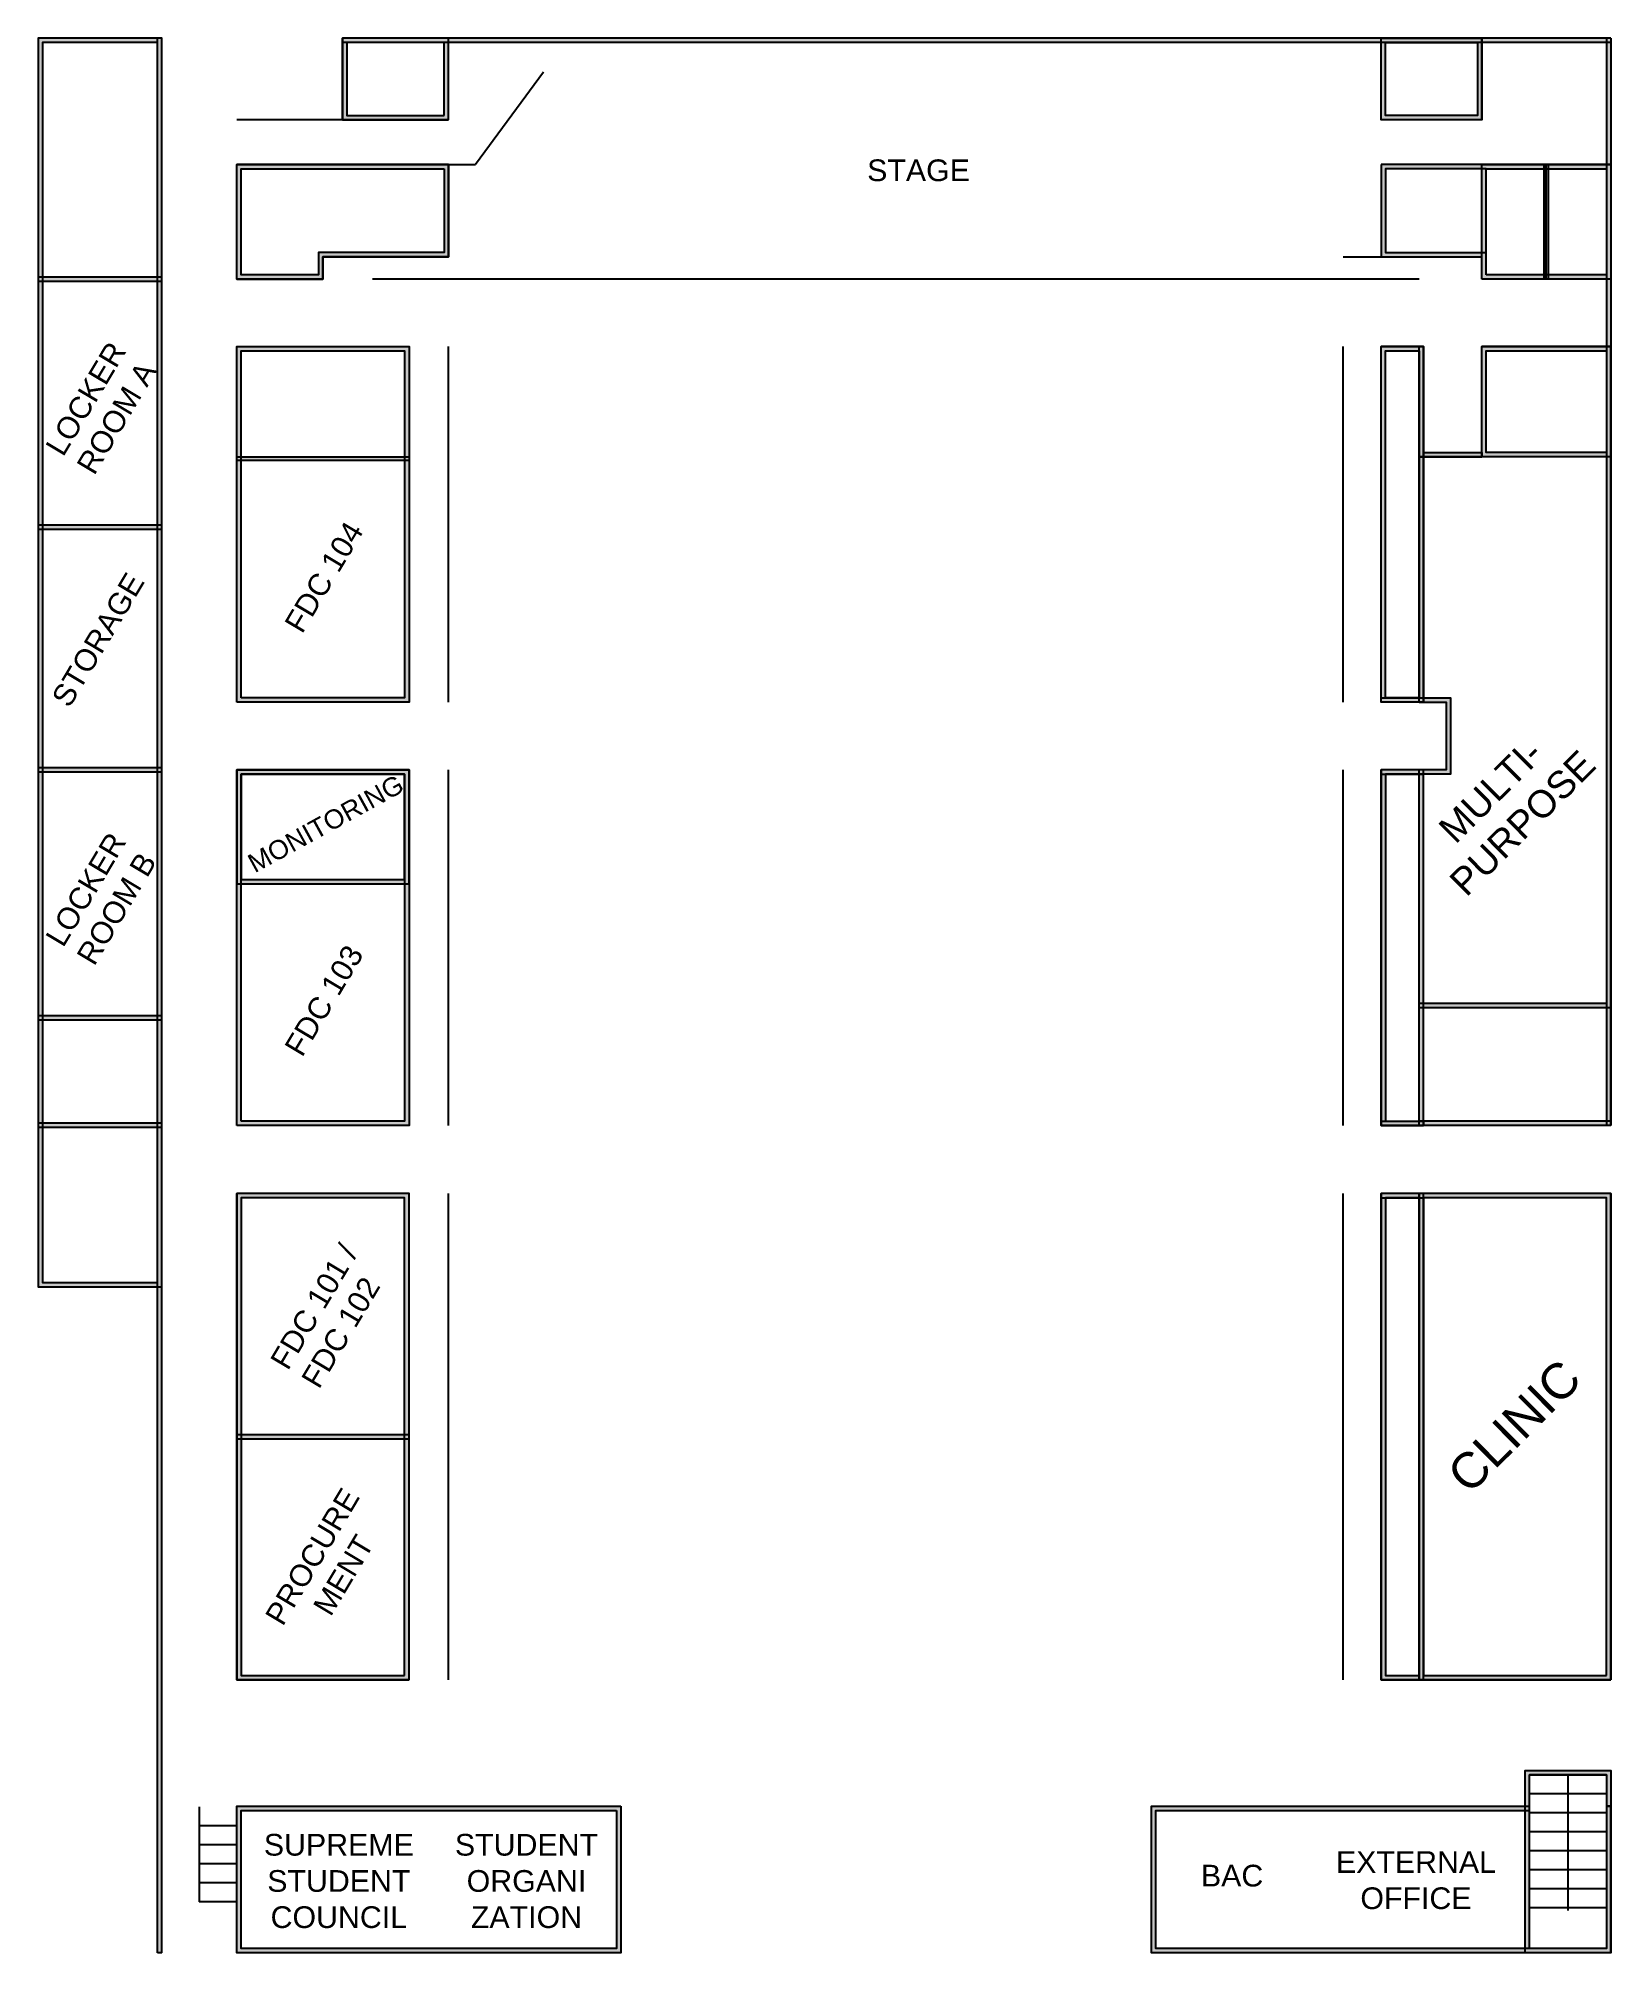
# Model space of a CAD drawing. Header units: centimetres. Extents: x 123222 to 181162, y 37734 to 108274.
import ezdxf

# ---------------------------------------------------------------- set-up
doc = ezdxf.new("R2010")
doc.units = ezdxf.units.CM
doc.layers.add('hatches', color=7, linetype='Continuous')
doc.layers.add('label', color=7, linetype='Continuous')
doc.styles.get("Standard").update_dxf_attribs({"font": 'arial.ttf'})

# ---------------------------------------------------------------- blocks, each defined once
blk = doc.blocks.new('*U3')
blk.add_line((0, 1415), (0, -1415))
blk = doc.blocks.new('*U4')
at = {"color": 0, "linetype": 'ByBlock', "lineweight": -2, "transparency": 16777216}
for p in [(121062, 89709), (121762, 89709), (122462, 89709), (123162, 89709), (123862, 89709), (124562, 89709), (125262, 89709), (125962, 89709)]:
    blk.add_blockref('*U3', p, dxfattribs=at)

msp = doc.modelspace()

# ---------------------------------------------------------------- hatches: boundary and pattern name
at = {"layer": 'hatches'}
h = msp.add_hatch(color=256, dxfattribs=at)
h.dxf.hatch_style = 1
h.paths.add_polyline_path([(136882, 56829), (136882, 65714), (130532, 65714), (130532, 56829), (130692, 56829), (130692, 65554), (136722, 65554), (136722, 56829)])
h.paths.add_polyline_path([(136882, 56669), (136882, 56829), (136722, 56829), (136722, 56669)])
h.paths.add_polyline_path([(136722, 56669), (136722, 56829), (130692, 56829), (130692, 56669)])
h.paths.add_polyline_path([(130692, 56669), (130692, 56829), (130532, 56829), (130532, 56669)])
h.paths.add_polyline_path([(136882, 47784), (136882, 56669), (136722, 56669), (136722, 47944), (130692, 47944), (130692, 56669), (130532, 56669), (130532, 47784)])
h.paths.add_polyline_path([(144682, 37734), (144682, 43134), (130532, 43134), (130532, 37734)])
h.paths.add_polyline_path([(144522, 37894), (130692, 37894), (130692, 42974), (144522, 42974)], flags=16)
h.paths.add_polyline_path([(127772, 37734), (127772, 62274), (127612, 62274), (127612, 37734)])
h.paths.add_polyline_path([(127612, 62274), (127612, 62434), (123382, 62434), (123382, 68214), (123222, 68214), (123222, 62274)])
h.paths.add_polyline_path([(127772, 62274), (127772, 68214), (127612, 68214), (127612, 62434), (127612, 62274)])
h.paths.add_polyline_path([(127772, 68214), (127772, 108274), (127612, 108274), (127612, 68214)])
h = msp.add_hatch(color=256, dxfattribs=at)
h.dxf.hatch_style = 1
h.paths.add_polyline_path([(127772, 62274), (127772, 108274), (123222, 108274), (123222, 62274)])
h.paths.add_polyline_path([(127612, 108114), (127612, 62434), (123382, 62434), (123382, 108114)], flags=0)
h.paths.add_polyline_path([(127612, 62434), (127612, 108114), (123382, 108114), (123382, 62434)], flags=16)
h.paths.add_polyline_path([(127612, 99316), (127612, 99476), (123382, 99476), (123382, 99316)], flags=0)
h = msp.add_hatch(color=256, dxfattribs=at)
h.dxf.hatch_style = 1
h.paths.add_polyline_path([(172702, 108114), (172702, 108274), (138332, 108274), (138332, 108114)])
h.paths.add_polyline_path([(138332, 105274), (138332, 108114), (138172, 108114), (138172, 105434), (134592, 105434), (134592, 108114), (134432, 108114), (134432, 105274)])
h.paths.add_polyline_path([(138172, 105434), (138172, 108114), (134592, 108114), (134592, 105434)], flags=0)
h.paths.add_polyline_path([(138332, 108114), (138332, 108274), (134432, 108274), (134432, 108114), (134592, 108114)])
h.paths.add_polyline_path([(138332, 100224), (138332, 103624), (130532, 103624), (130532, 99396), (133707, 99396), (133707, 100224)])
h.paths.add_polyline_path([(138172, 103464), (138172, 100384), (133547, 100384), (133547, 99556), (130692, 99556), (130692, 103464)], flags=16)
h.paths.add_polyline_path([(136722, 96754), (136722, 92839), (136882, 92839), (136882, 96914), (130532, 96914), (130532, 92839), (130692, 92839), (130692, 96754)])
h.paths.add_polyline_path([(136882, 83814), (136882, 92719), (136722, 92719), (136722, 83974), (130692, 83974), (130692, 92719), (130532, 92719), (130532, 83814)])
h = msp.add_hatch(color=256, dxfattribs=at)
h.dxf.hatch_style = 1
h.paths.add_polyline_path([(181162, 47784), (181162, 65714), (174102, 65714), (174102, 47784)])
h.paths.add_polyline_path([(181002, 47944), (174262, 47944), (174262, 65554), (181002, 65554)], flags=16)
h.paths.add_polyline_path([(174102, 65554), (174102, 65714), (172702, 65714), (172702, 65554)])
h.paths.add_polyline_path([(174102, 68214), (174102, 68374), (172702, 68374), (172702, 68214)])
h.paths.add_polyline_path([(174262, 68214), (174262, 68374), (174102, 68374), (174102, 68214)])
h.paths.add_polyline_path([(181002, 68214), (181002, 68374), (174262, 68374), (174262, 68214)])
h.paths.add_polyline_path([(174262, 68374), (174262, 72544), (174102, 72544), (174102, 68374)])
h.paths.add_polyline_path([(174262, 72544), (174262, 72704), (174102, 72704), (174102, 72544)])
h.paths.add_polyline_path([(174262, 72704), (174262, 81154), (174102, 81154), (174102, 72704)])
h.paths.add_polyline_path([(181162, 68374), (181162, 72544), (181002, 72544), (181002, 68374)])
h.paths.add_polyline_path([(181162, 72544), (181162, 92854), (181002, 92854), (181002, 72704), (181002, 72544)])
h.paths.add_polyline_path([(181162, 68214), (181162, 68374), (181002, 68374), (181002, 68214)])
h.paths.add_polyline_path([(181162, 92854), (181162, 96914), (181002, 96914), (181002, 92854)])
h.paths.add_polyline_path([(181162, 96914), (181162, 99396), (181002, 99396), (181002, 96914)])
h.paths.add_polyline_path([(181162, 99396), (181162, 103624), (181002, 103624), (181002, 99396)])
h.paths.add_polyline_path([(181162, 103624), (181162, 108114), (181002, 108114), (181002, 103624)])
h.paths.add_polyline_path([(181162, 108114), (181162, 108274), (181002, 108274), (181002, 108114)])
h.paths.add_polyline_path([(181002, 108114), (181002, 108274), (176412, 108274), (176412, 108114)])
h.paths.add_polyline_path([(176412, 105274), (176412, 108114), (176252, 108114), (176252, 105434), (172862, 105434), (172862, 108114), (172702, 108114), (172702, 105274)])
h.paths.add_polyline_path([(176412, 108114), (176412, 108274), (172702, 108274), (172702, 108114)])
h = msp.add_hatch(color=256, dxfattribs=at)
h.dxf.hatch_style = 1
h.paths.add_polyline_path([(181002, 99396), (181002, 99556), (178867, 99556), (178867, 99396)])
h.paths.add_polyline_path([(176412, 100224), (176412, 100384), (172862, 100384), (172862, 103464), (176412, 103464), (176412, 103624), (172702, 103624), (172702, 100224), (174102, 100224)])
h = msp.add_hatch(color=256, dxfattribs=at)
h.dxf.hatch_style = 1
h.paths.add_polyline_path([(181002, 72544), (181002, 72704), (174262, 72704), (174262, 72544)])
h.paths.add_polyline_path([(181002, 92854), (181002, 93014), (176572, 93014), (176572, 96754), (181002, 96754), (181002, 96914), (176412, 96914), (176412, 92854)])
h.paths.add_polyline_path([(176412, 92854), (176412, 93014), (174262, 93014), (174262, 92854)])
h.paths.add_polyline_path([(181002, 99396), (181002, 99556), (178867, 99556), (178867, 99396)], flags=17)
h.paths.add_polyline_path([(178867, 99396), (178867, 99556), (178787, 99556), (178787, 99396)])
h.paths.add_polyline_path([(178787, 99396), (178787, 99556), (178707, 99556), (178707, 99396)])
h.paths.add_polyline_path([(178787, 99556), (178787, 103464), (178707, 103464), (178707, 99556)])
h.paths.add_polyline_path([(178867, 99556), (178867, 103464), (178787, 103464), (178787, 99556)])
h.paths.add_polyline_path([(178707, 99396), (178707, 99556), (176572, 99556), (176572, 103464), (178707, 103464), (178707, 103624), (176412, 103624), (176412, 99396)])
h.paths.add_polyline_path([(178867, 103464), (178867, 103624), (178787, 103624), (178787, 103464)])
h.paths.add_polyline_path([(178787, 103464), (178787, 103624), (178707, 103624), (178707, 103464)])
h.paths.add_polyline_path([(181002, 103464), (181002, 99556), (178867, 99556), (178867, 99396), (181002, 99396), (181162, 99396), (181162, 103624), (178867, 103624), (178867, 103464)])
h = msp.add_hatch(color=256, dxfattribs=at)
h.dxf.hatch_style = 1
h.paths.add_polyline_path([(127612, 99316), (127612, 99476), (123382, 99476), (123382, 99316)])
h.paths.add_polyline_path([(127612, 90176), (127612, 90336), (123382, 90336), (123382, 90176)])
h.paths.add_polyline_path([(123382, 81394), (123382, 81234), (127612, 81234), (127612, 81394)])
h.paths.add_polyline_path([(127612, 68134), (127612, 68294), (123382, 68294), (123382, 68134)])
h.paths.add_polyline_path([(127612, 72094), (127612, 72254), (123382, 72254), (123382, 72094)])
h = msp.add_hatch(color=256, dxfattribs=at)
h.dxf.hatch_style = 1
h.paths.add_polyline_path([(174262, 92854), (174262, 96914), (174102, 96914), (174102, 92854)])
h.paths.add_polyline_path([(175262, 81154), (175262, 83974), (174262, 83974), (174262, 83814), (175102, 83814), (175102, 81314), (174262, 81314), (174262, 81154)])
h.paths.add_polyline_path([(174262, 81154), (174262, 81314), (174102, 81314), (174102, 81154)])
h.paths.add_polyline_path([(174262, 83974), (174262, 92854), (174102, 92854), (174102, 83974)])
h.paths.add_polyline_path([(174102, 83814), (174102, 83974), (172702, 83974), (172702, 83814)])
h.paths.add_polyline_path([(174262, 83814), (174262, 83974), (174102, 83974), (174102, 83814)])
h.paths.add_polyline_path([(174102, 81154), (174102, 81314), (172702, 81314), (172702, 81154)])
h = msp.add_hatch(color=256, dxfattribs=at)
h.dxf.hatch_style = 1
h.paths.add_polyline_path([(172702, 47784), (174102, 47784), (174102, 47944), (172862, 47944), (172862, 65554), (174102, 65554), (174102, 65714), (172702, 65714)])
h.paths.add_polyline_path([(172862, 81154), (172702, 81154), (172702, 68374), (172862, 68374)])
h.paths.add_polyline_path([(172862, 96754), (174102, 96754), (174102, 96914), (172702, 96914), (172702, 83974), (172862, 83974)])
h = msp.add_hatch(color=256, dxfattribs=at)
h.dxf.hatch_style = 1
h.paths.add_polyline_path([(130692, 92719), (130692, 92839), (130532, 92839), (130532, 92719)])
h.paths.add_polyline_path([(136722, 92719), (136722, 92839), (130692, 92839), (130692, 92719)])
h.paths.add_polyline_path([(136882, 92719), (136882, 92839), (136722, 92839), (136722, 92719)])
h = msp.add_hatch(color=256, dxfattribs=at)
h.dxf.hatch_style = 1
h.paths.add_polyline_path([(174102, 83974), (174262, 83974), (174262, 92854), (174102, 92854)])
h = msp.add_hatch(color=256, dxfattribs=at)
h.dxf.hatch_style = 1
h.paths.add_polyline_path([(181162, 37734), (181162, 43134), (181002, 43134), (181002, 37894), (178172, 37894), (178012, 37894), (178012, 37734)])
h.paths.add_polyline_path([(181162, 43134), (181162, 44444), (178012, 44444), (178012, 43134), (178172, 43134), (178172, 44284), (181002, 44284), (181002, 43134)])
h.paths.add_polyline_path([(178172, 37894), (178172, 42974), (178012, 42974), (178012, 37894)], flags=17)
h.paths.add_polyline_path([(178172, 42974), (178172, 43134), (178012, 43134), (178012, 42974)], flags=17)
h.paths.add_polyline_path([(178012, 42974), (178012, 43134), (172702, 43134), (171302, 43134), (164242, 43134), (164242, 37734), (178012, 37734), (178012, 37894), (164402, 37894), (164402, 42974), (171302, 42974), (172702, 42974)])
at = {"layer": 'label'}
h = msp.add_hatch(color=256, dxfattribs=at)
h.dxf.hatch_style = 1
h.paths.add_polyline_path([(136882, 81314), (130532, 81314), (130532, 77119), (130692, 77119), (130692, 81154), (136722, 81154), (136722, 77279), (136722, 77119), (136882, 77119)])
h.paths.add_polyline_path([(136722, 77279), (130692, 77279), (130692, 77119), (136722, 77119)], flags=17)
h.paths.add_polyline_path([(136882, 77119), (136722, 77119), (136722, 68374), (130692, 68374), (130692, 77119), (130532, 77119), (130532, 68214), (136882, 68214)])

# ---------------------------------------------------------------- linework, layer by layer
for p, q in [((127612, 37734), (127612, 108274)), ((127772, 37734), (127772, 108274)), ((181162, 108274), (134432, 108274)), ((134432, 105274), (134432, 108274)), ((181162, 108114), (134432, 108114)), ((176412, 106624), (176412, 108274)), ((141832, 107020), (139332, 103624)), ((176412, 105274), (176412, 106624)), ((138332, 105274), (130532, 105274)), ((138332, 103624), (130532, 103624)), ((138332, 103624), (139332, 103624)), ((172702, 103624), (172702, 100224)), ((181162, 103624), (174102, 103624)), ((178707, 99396), (178707, 103624)), ((178787, 99396), (178787, 103624)), ((178867, 99396), (178867, 103624)), ((127772, 99476), (123222, 99476)), ((127772, 99316), (123222, 99316)), ((171302, 99396), (138332, 99396)), ((171302, 83814), (171302, 96914)), ((172702, 83814), (172702, 96914)), ((174102, 96914), (172702, 96914)), ((181162, 83814), (181162, 96914)), ((127772, 90336), (123222, 90336)), ((127772, 90176), (123222, 90176)), ((174102, 83814), (172702, 83814)), ((181162, 81314), (181162, 83814)), ((127772, 81394), (123222, 81394)), ((127772, 81234), (123222, 81234)), ((130532, 81314), (130532, 78314)), ((171302, 68214), (171302, 81314)), ((172702, 68214), (172702, 81314)), ((174102, 81314), (172702, 81314)), ((181162, 68214), (181162, 81314)), ((127772, 72254), (123222, 72254)), ((127772, 72094), (123222, 72094)), ((127772, 68294), (123222, 68294)), ((127772, 68134), (123222, 68134)), ((174102, 68214), (172702, 68214)), ((171302, 47784), (171302, 65714)), ((172702, 47784), (172702, 65714)), ((174102, 65714), (172702, 65714)), ((181162, 47784), (181162, 65714)), ((130532, 56829), (136882, 56829)), ((130532, 56669), (136882, 56669)), ((136882, 47784), (130532, 47784)), ((174102, 47784), (172702, 47784)), ((179587, 44284), (179587, 39284)), ((129152, 43109), (129152, 39609)), ((127772, 37734), (127612, 37734)), ((127772, 37734), (127612, 37734))]:
    msp.add_line(p, q)
for points in [[(127772, 108274), (123222, 108274), (123222, 62274), (127772, 62274)], [(138332, 105274), (138332, 108274)], [(181002, 108274), (181002, 68214)], [(181162, 108274), (181162, 68214)], [(130532, 99396), (133707, 99396), (133707, 100224), (138332, 100224), (138332, 103624)], [(138332, 103624), (138332, 100224), (133707, 100224), (133707, 99396), (130532, 99396), (130532, 103624), (138332, 103624)], [(130532, 99396), (130532, 103624)], [(176572, 103464), (172862, 103464), (172862, 100384), (176572, 100384)], [(135532, 100224), (138332, 100224)], [(171302, 100224), (174102, 100224)], [(174102, 100224), (176412, 100224)], [(138332, 99396), (135532, 99396)], [(174102, 99396), (171302, 99396)], [(130532, 83814), (130532, 96914)], [(138332, 83814), (138332, 96914)], [(181162, 96914), (181162, 92854), (174102, 92854)], [(174102, 92854), (176412, 92854), (176412, 96914)], [(174102, 83814), (174102, 96914)], [(174262, 83814), (174262, 96914)], [(181162, 96914), (176412, 96914)], [(136882, 92839), (130532, 92839)], [(136882, 92719), (130532, 92719)], [(181162, 92854), (181162, 72544), (174102, 72544)], [(181002, 92854), (181002, 72704), (174102, 72704)], [(174102, 83974), (175262, 83974), (175262, 81154), (174102, 81154)], [(174102, 83814), (175102, 83814), (175102, 81314), (174102, 81314)], [(130532, 68214), (130532, 81314)], [(138332, 68214), (138332, 81314)], [(174102, 68214), (174102, 81314)], [(174262, 68214), (174262, 81314)], [(181162, 68374), (174102, 68374)], [(181162, 68214), (174102, 68214)], [(130532, 47784), (130532, 65714)], [(138332, 47784), (138332, 65714)], [(174102, 47784), (174102, 65714)], [(181162, 65714), (174102, 65714)], [(181162, 65714), (181162, 47784)], [(181162, 47784), (174102, 47784)], [(130532, 37734), (130532, 43134)], [(130532, 37734), (130532, 43134)], [(181002, 43134), (181162, 43134), (181162, 37734), (164242, 37734), (164242, 43134), (171302, 43134), (172702, 43134), (178172, 43134)], [(181162, 37734), (181162, 43134), (181002, 43134)], [(181162, 37734), (181162, 43134)], [(181162, 37734), (181162, 43134)], [(181162, 37734), (181162, 43134)], [(181002, 42974), (181002, 37894), (164402, 37894), (164402, 42974), (171302, 42974), (172702, 42974), (178172, 42974)], [(144682, 37734), (130532, 37734)], [(181162, 37734), (164242, 37734)]]:
    msp.add_lwpolyline(points)
for points in [[(127772, 62274), (127772, 108274), (123222, 108274), (123222, 62274)], [(127612, 62434), (127612, 108114), (123382, 108114), (123382, 62434)], [(138332, 105274), (138332, 108274), (134432, 108274), (134432, 105274)], [(138172, 105434), (138172, 108114), (134592, 108114), (134592, 105434)], [(176412, 108274), (176412, 105274), (172702, 105274), (172702, 108274)], [(176252, 108114), (176252, 105434), (172862, 105434), (172862, 108114)], [(138172, 103464), (138172, 100384), (133547, 100384), (133547, 99556), (130692, 99556), (130692, 103464)], [(172702, 103624), (172702, 100224), (176412, 100224), (176412, 103624)], [(176412, 99396), (176412, 103624), (181162, 103624), (181162, 99396)], [(176572, 99556), (176572, 103464), (181002, 103464), (181002, 99556)], [(130532, 83814), (130532, 96914), (136882, 96914), (136882, 83814)], [(130692, 83974), (130692, 96754), (136722, 96754), (136722, 83974)], [(172702, 83814), (172702, 96914), (174262, 96914), (174262, 83814)], [(172862, 83974), (172862, 96754), (174102, 96754), (174102, 83974)], [(181162, 96914), (181162, 92854), (176412, 92854), (176412, 96914)], [(181002, 96754), (181002, 93014), (176572, 93014), (176572, 96754)], [(176412, 93014), (176412, 92854), (174262, 92854), (174262, 93014)], [(174262, 83974), (174262, 83814), (172702, 83814), (172702, 83974)], [(130532, 68214), (130532, 81314), (136882, 81314), (136882, 68214)], [(130692, 68374), (130692, 81154), (136722, 81154), (136722, 68374)], [(174262, 81154), (174262, 81314), (172702, 81314), (172702, 81154)], [(174262, 68214), (174262, 81314), (172702, 81314), (172702, 68214)], [(174102, 68374), (174102, 81154), (172862, 81154), (172862, 68374)], [(174262, 68374), (174262, 68214), (172702, 68214), (172702, 68374)], [(136882, 47784), (136882, 65714), (130532, 65714), (130532, 47784)], [(174262, 65554), (174262, 65714), (172702, 65714), (172702, 65554)], [(174262, 47784), (174262, 65714), (172702, 65714), (172702, 47784)], [(181162, 47784), (181162, 65714), (174102, 65714), (174102, 47784)], [(136722, 47944), (136722, 65554), (130692, 65554), (130692, 47944)], [(174102, 47944), (174102, 65554), (172862, 65554), (172862, 47944)], [(181002, 47944), (181002, 65554), (174262, 65554), (174262, 47944)], [(178012, 37734), (178012, 44444), (181162, 44444), (181162, 37734)], [(178172, 37894), (178172, 44284), (181002, 44284), (181002, 37894)], [(144682, 43134), (144682, 37734), (130532, 37734), (130532, 43134)], [(144522, 42974), (144522, 37894), (130692, 37894), (130692, 42974)]]:
    msp.add_lwpolyline(points, close=True)
at = {"layer": 'hatches'}
for p, q in [((174262, 96914), (174102, 96914)), ((130532, 42409), (129152, 42409)), ((130532, 41709), (129152, 41709)), ((130532, 41009), (129152, 41009)), ((130532, 40309), (129152, 40309)), ((130532, 39609), (129152, 39609))]:
    msp.add_line(p, q, dxfattribs=at)
at = {"layer": 'label'}
for points in [[(136882, 81314), (130532, 81314), (130532, 77119), (136882, 77119)], [(136722, 81154), (130692, 81154), (130692, 77279), (136722, 77279)]]:
    msp.add_lwpolyline(points, close=True, dxfattribs=at)

# ---------------------------------------------------------------- block references
at = {"rotation": 270}
msp.add_blockref('*U4', (89878, 165346), dxfattribs=at)

# ---------------------------------------------------------------- texts
at = {"layer": 'label', "char_height": 800, "attachment_point": 1}
for s, insert in [('STAGE', (153763, 103810)), ('\\pxqc;SUPREME STUDENT COUNCIL', (131328, 42111)), ('\\pxqc;STUDENT ORGANI\\PZATION', (138243, 42111)), ('\\pxqc;BAC', (164243, 40974)), ('\\pxqc;EXTERNAL\\POFFICE', (171018, 41475))]:
    msp.add_mtext_dynamic_manual_height_columns(s, width=5936.82, gutter_width=12.5, heights=[0], dxfattribs=dict(at, insert=insert))
at = {"layer": 'label', "attachment_point": 1}
for s, width, insert, char_height, rotation in [('LOCKER ROOM A', 6381.8, (123451, 93231), 800, 59.13488), ('FDC 104', 6381.8, (132256, 86707), 800, 59.13488), ('STORAGE', 6381.8, (123676, 83974), 800, 59.13488), ('\\pxqc;MULTI-\\PPURPOSE', 4749.47, (174699, 79223), 1000, 44.83863), ('MONITORING', 6381.8, (130860, 78113), 700, 28.85152), ('LOCKER ROOM B', 6381.8, (123451, 75149), 800, 59.13488), ('FDC 103', 6381.8, (132256, 71107), 800, 59.13488), ('FDC 101 / FDC 102', 6381.8, (131730, 59562), 800, 59.13488), ('CLINIC', 4749.47, (175033, 55501), 1300, 44.83863), ('\\pxqc;PROCURE\\PMENT', 6381.8, (131339, 49799), 800, 59.13488)]:
    msp.add_mtext_dynamic_manual_height_columns(s, width=width, gutter_width=12.5, heights=[0], dxfattribs=dict(at, insert=insert, char_height=char_height, rotation=rotation))

doc.saveas('drawing.dxf')
